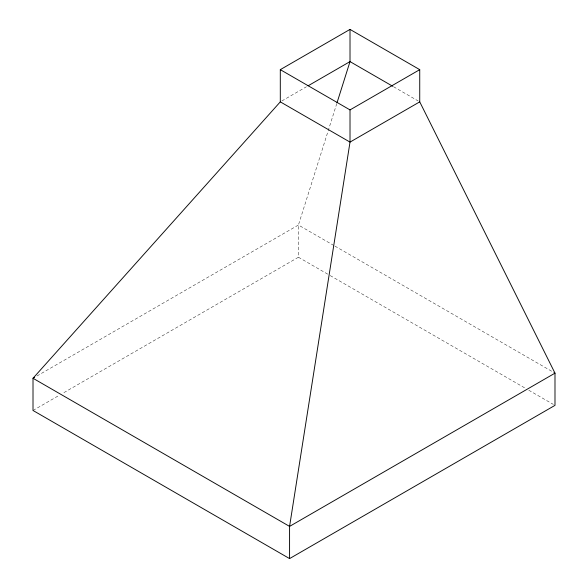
<?xml version="1.0" encoding="UTF-8"?>
<svg xmlns="http://www.w3.org/2000/svg" width="588" height="588" viewBox="0 0 588 588"><rect width="100%" height="100%" fill="white"/><g stroke="black" fill="none" stroke-linecap="round" stroke-linejoin="round"><path stroke-width="0.44" stroke-dasharray="2.94 2.21" d="M336.777 103.554L298.425 225.028L298.425 257.235L62.409 393.497M281.88 100.938L306.444 86.759M36.978 375.975L298.425 225.028L334.168 245.666M33.009 410.468L59.234 395.327M393.592 86.759L418.149 100.938M334.962 246.129L554.991 373.159M298.425 257.235L329.405 275.118M330.199 275.581L525.606 388.396M528.781 390.226L553.404 404.448"/><path stroke-width="0.88" d="M337.049 102.679L350.014 61.6L350.014 29.4L419.736 69.656L419.736 101.856L554.991 373.159L554.991 405.36L289.575 558.6L33.009 410.468L33.009 378.268L280.3 101.856L280.3 69.656L350.014 29.4M308.024 85.848L350.014 61.6L392.799 86.304M280.3 69.656L350.014 109.905L419.736 69.656M419.736 101.856L350.014 142.105L289.575 526.4L289.575 558.6M34.596 377.349L33.009 378.268L289.575 526.4L554.991 373.159M280.3 101.856L350.014 142.105L350.014 109.905"/></g></svg>
